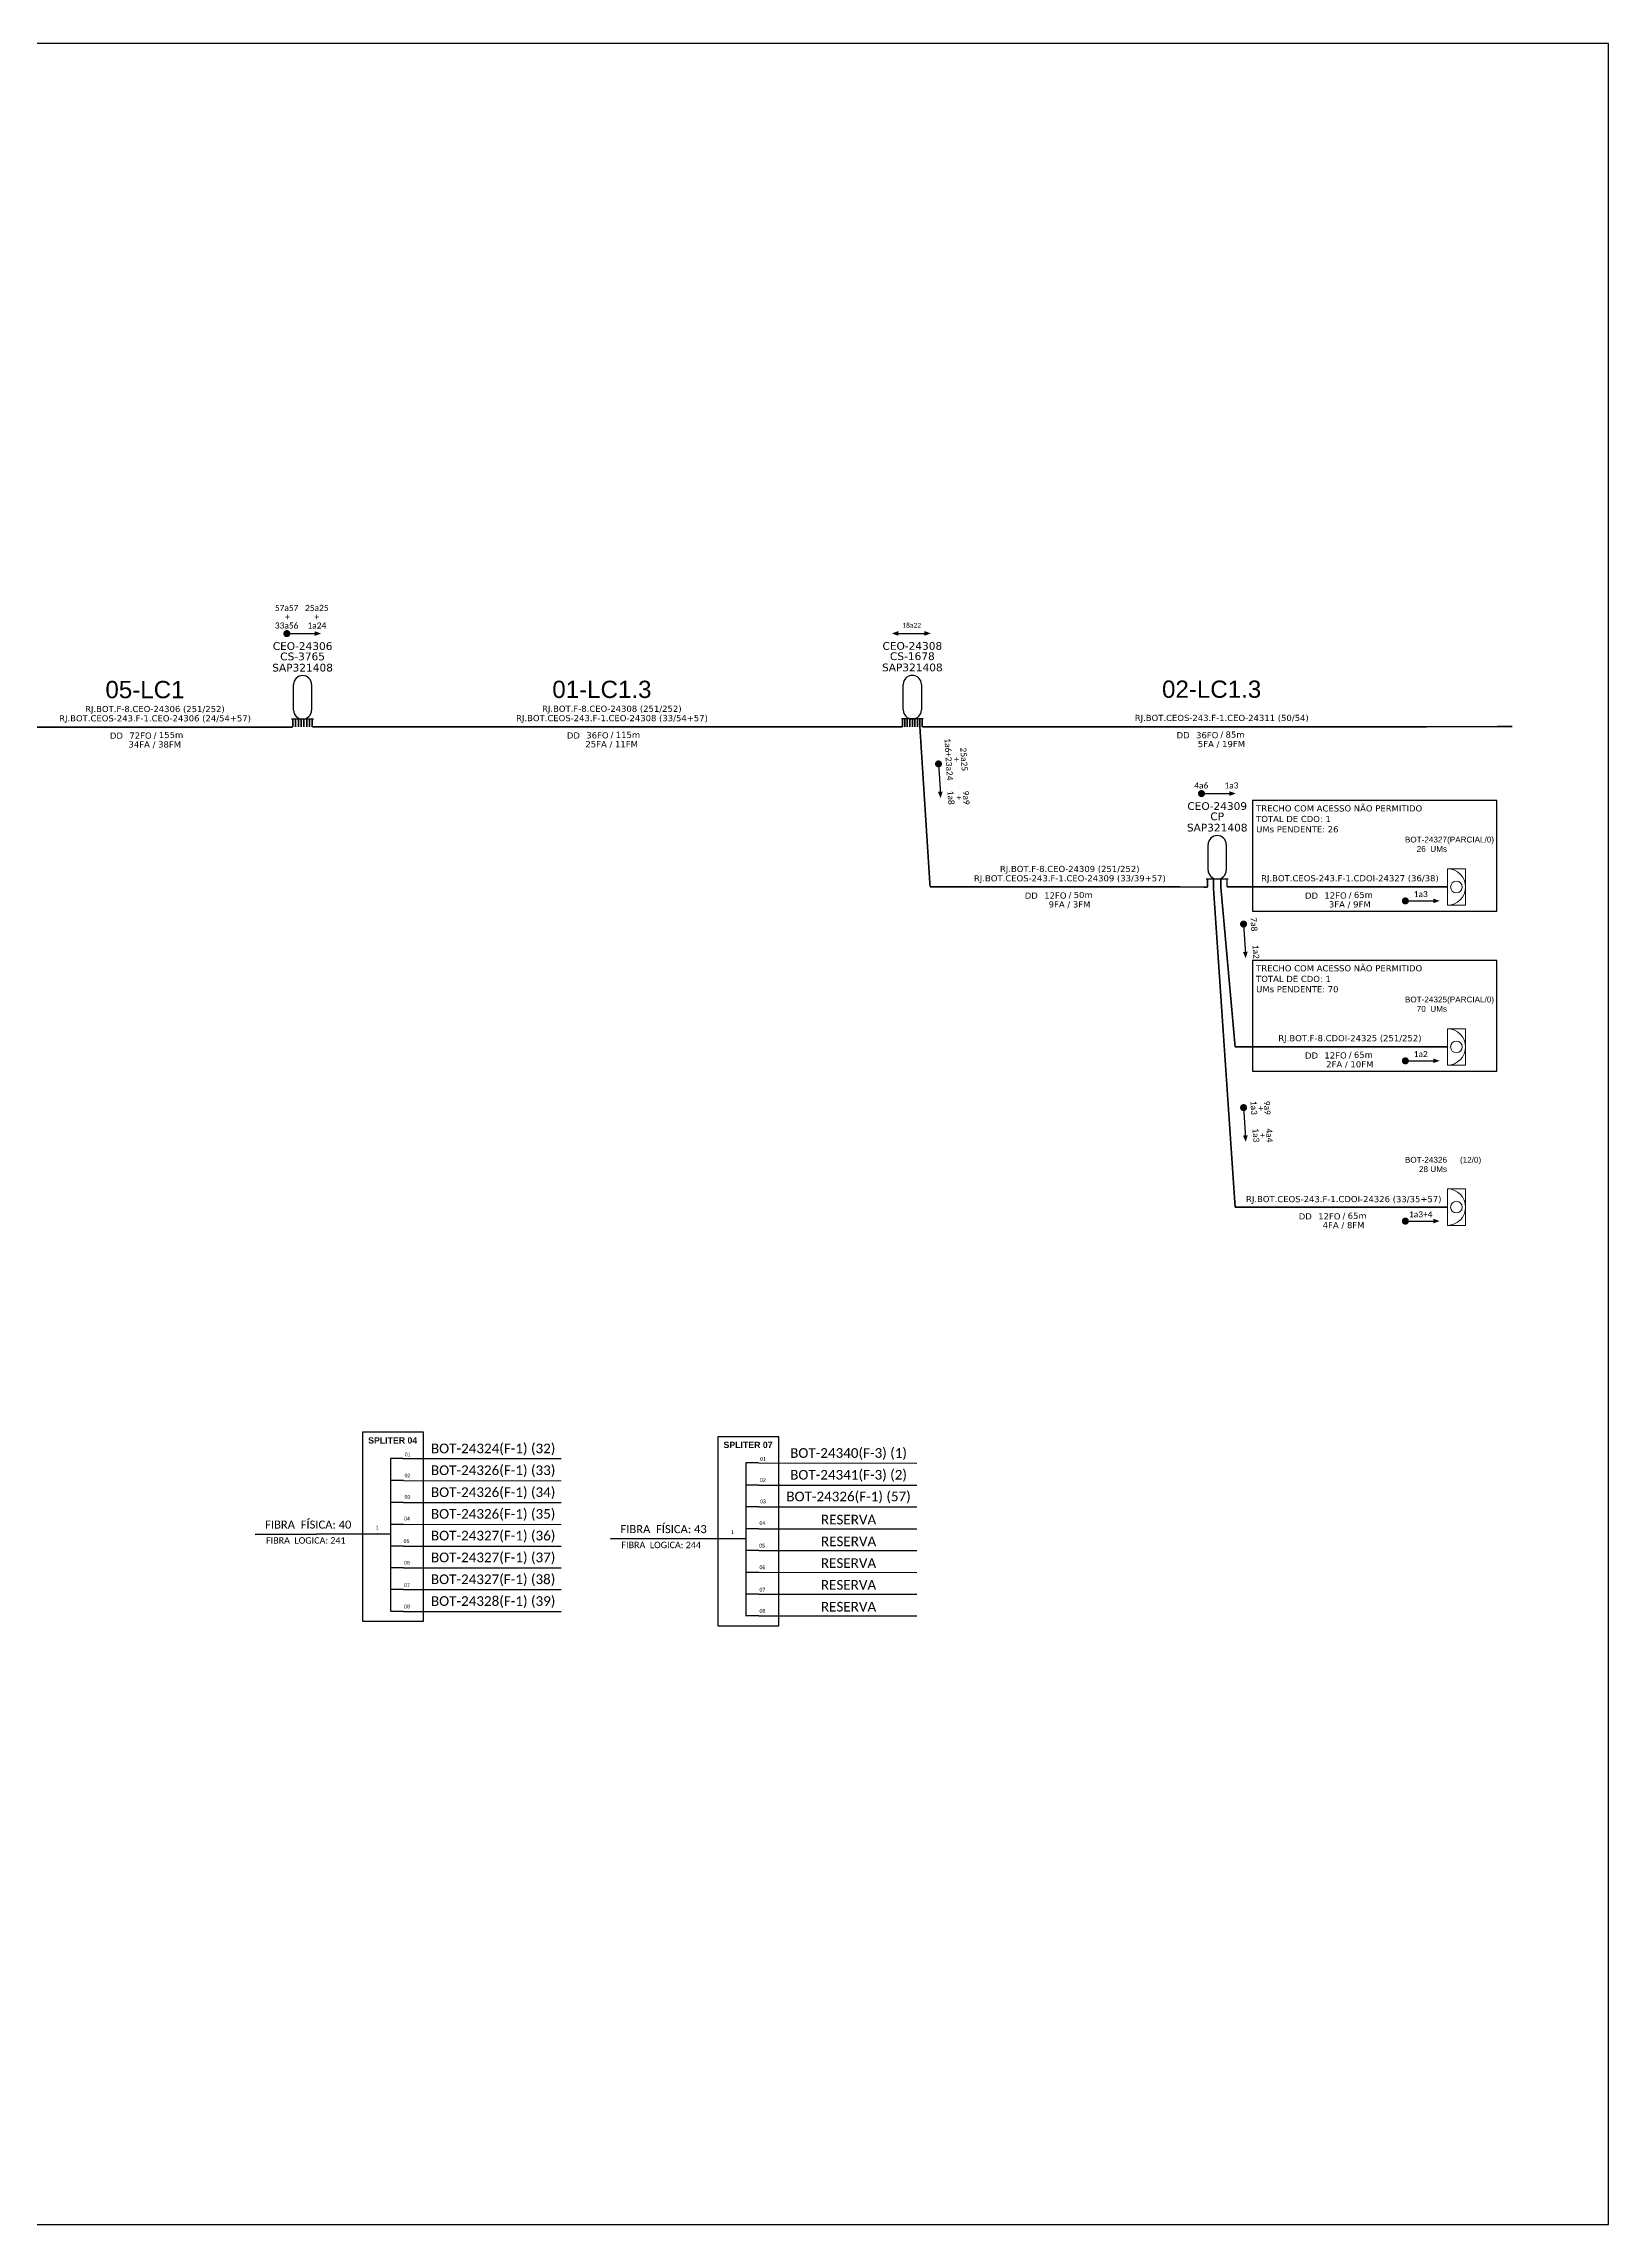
# Model space of a CAD drawing. Header units: millimetres. Extents: x 13779 to 15535, y -3498 to -2904.
# Drawn here: x 15108 to 15535, y -3498 to -2904 of the extents above; entities that cross this region are included whole.
import ezdxf
from ezdxf.enums import TextEntityAlignment as Align

# ---------------------------------------------------------------- set-up
doc = ezdxf.new("R2010")
doc.units = ezdxf.units.MM
doc.header["$MEASUREMENT"] = 0
doc.linetypes.add('ARILSUPP', pattern=[2.98, 1.42, -0.71, 0.14, -0.71])
for name, color, linetype, lineweight in [("20.0-LEGENDA DOS CDO'S", 1, 'Continuous', 0), ('20.1-CDO_INTERIOR', 1, 'Continuous', 0), ('40.1-ETIQUETAS', 1, 'Continuous', 20)]:
    doc.layers.add(name, color=color, linetype=linetype, lineweight=lineweight)
for name, color, linetype in [('20.4-CEOS', 1, 'Continuous'), ('CAP a instalar', 1, 'Continuous'), ('LC1', 3, 'Continuous'), ('SETA', 7, 'Continuous'), ('UNIFILAR', 7, 'Continuous')]:
    doc.layers.add(name, color=color, linetype=linetype)
doc.styles.add('ARIAL', font='arial.ttf')
doc.styles.add('siredit', font='verdana.ttf')

# ---------------------------------------------------------------- blocks, each defined once
blk = doc.blocks.new('ETIQUETA_RS5F')
at = {"layer": '40.1-ETIQUETAS', "color": 0, "style": 'siredit'}
blk.add_text('/', height=1.5, dxfattribs=at).set_placement((1.55, -1.95), align=Align.MIDDLE_RIGHT)
for tag, p in [('ETIQUETA_R_SECUNDARIA', (1.18, 2.1)), ('ETIQUETA_R_PRIMARIA', (1.18, 4.1)), ('F_ATIVAS/F_MORTAS', (1.11, -4.24))]:
    blk.add_attdef(tag, text='', height=1.5, dxfattribs=at).set_placement(p, align=Align.MIDDLE_CENTER)
for tag, p in [('TIPO_CABO', (-6.62, -2.12)), ('CAP_CABO', (0.37, -2.09))]:
    blk.add_attdef(tag, text='', height=1.5, dxfattribs=at).set_placement(p, align=Align.MIDDLE_RIGHT)
blk.add_attdef('METROS', text='', height=1.5, dxfattribs=at).set_placement((2.11, -1.95), align=Align.MIDDLE_LEFT)
for tag, p in [('FUSÃO_1', (0.82, -8.39)), ('FUSÃO_2', (0.82, -10.6)), ('FUSÃO_3', (0.82, -12.93)), ('FUSÃO_4', (0.82, -15.14)), ('FUSÃO_5', (0.82, -17.16))]:
    blk.add_attdef(tag, text='', height=1.5, dxfattribs=at).set_placement(p, align=Align.CENTER)
blk = doc.blocks.new('SAN')
at = {"layer": 'SETA'}
blk.add_lwpolyline([(-2.58, 0), (6.02, 0)], dxfattribs=at)
for points in [[(-2.1, -0.66), (-3.93, 0), (-2.1, 0.67)], [(5.33, 0.68), (7.16, 0.01), (5.33, -0.65)]]:
    blk.add_solid(points, dxfattribs=at)
blk = doc.blocks.new('CDOI_INT')
at = {"layer": '20.1-CDO_INTERIOR', "color": 0, "lineweight": 18}
blk.add_lwpolyline([(4.25, -4.25), (4.25, 4.25), (0, 4.25), (0, -4.25)], close=True, dxfattribs=at)
blk.add_circle((2.12, 0), 1.36, dxfattribs=at)
blk.add_arc((0, 0), 4.25, 270, 90, dxfattribs=at)
at = {"layer": "20.0-LEGENDA DOS CDO'S", "color": 0, "style": 'ARIAL'}
for tag, p in [('CDO_N', (-0.08, 10.38)), ('SPLITER_1', (21.18, 10.38)), ('SAP', (-0.08, 6.23)), ('SURVEY', (-0.08, 8.2)), ('SPLITER_2', (21.19, 8.68)), ('1:XX', (5.94, -2.22)), ('UMS', (5.94, -4.24))]:
    blk.add_attdef(tag, p, '', height=1.36, dxfattribs=at)
blk.add_attdef('FIBRAS_UTILIZADAS', text='', height=1.36, dxfattribs=at).set_placement((15.34, 10.38), align=Align.CENTER)

msp = doc.modelspace()

# ---------------------------------------------------------------- linework, layer by layer
at = {"color": 7, "linetype": 'Continuous'}
for p, q in [((15202.74, -3289.34, 0.96), (15202.74, -3331.03, 0.96)), ((15206.11, -3289.34, 0.96), (15202.74, -3289.34, 0.96)), ((15299.57, -3290.57, 0.96), (15299.57, -3332.26, 0.96)), ((15302.95, -3290.57, 0.96), (15299.57, -3290.57, 0.96)), ((15206.28, -3295.37, 0.96), (15202.91, -3295.37, 0.96)), ((15303.12, -3296.6, 0.96), (15299.74, -3296.6, 0.96)), ((15206.28, -3301.32, 0.96), (15202.91, -3301.32, 0.96)), ((15303.12, -3302.55, 0.96), (15299.74, -3302.55, 0.96)), ((15206.28, -3307.29, 0.96), (15202.91, -3307.29, 0.96)), ((15303.12, -3308.52, 0.96), (15299.74, -3308.52, 0.96)), ((15199.23, -3309.91, 0.96), (15202.72, -3309.91, 0.96)), ((15206.28, -3313.2, 0.96), (15202.91, -3313.2, 0.96)), ((15296.07, -3311.14, 0.96), (15299.56, -3311.14, 0.96)), ((15303.12, -3314.44, 0.96), (15299.74, -3314.44, 0.96)), ((15206.28, -3319.12, 0.96), (15202.91, -3319.12, 0.96)), ((15303.12, -3320.36, 0.96), (15299.74, -3320.36, 0.96)), ((15206.28, -3325.07, 0.96), (15202.91, -3325.07, 0.96)), ((15303.12, -3326.3, 0.96), (15299.74, -3326.3, 0.96)), ((15206.28, -3331, 0.96), (15202.91, -3331, 0.96)), ((15303.12, -3332.23, 0.96), (15299.74, -3332.23, 0.96))]:
    msp.add_line(p, q, dxfattribs=at)
at = {"color": 10, "linetype": 'Continuous'}
for p, q in [((15206.11, -3289.34, 0.96), (15249.26, -3289.35, 0.96)), ((15302.95, -3290.57, 0.96), (15346.1, -3290.58, 0.96)), ((15206.28, -3295.37, 0.96), (15249.26, -3295.39, 0.96)), ((15303.12, -3296.6, 0.96), (15346.1, -3296.62, 0.96)), ((15206.28, -3301.3, 0.96), (15249.26, -3301.32, 0.96)), ((15303.12, -3302.54, 0.96), (15346.1, -3302.55, 0.96)), ((15206.28, -3307.28, 0.96), (15249.26, -3307.29, 0.96)), ((15303.12, -3308.51, 0.96), (15346.1, -3308.52, 0.96)), ((15206.28, -3313.19, 0.96), (15249.26, -3313.21, 0.96)), ((15303.12, -3314.43, 0.96), (15346.1, -3314.44, 0.96)), ((15206.28, -3319.11, 0.96), (15249.26, -3319.13, 0.96)), ((15303.12, -3320.34, 0.96), (15346.1, -3320.36, 0.96)), ((15206.28, -3325.05, 0.96), (15249.26, -3325.07, 0.96)), ((15303.12, -3326.29, 0.96), (15346.1, -3326.3, 0.96)), ((15206.28, -3330.99, 0.96), (15249.26, -3331.01, 0.96)), ((15303.12, -3332.23, 0.96), (15346.1, -3332.24, 0.96))]:
    msp.add_line(p, q, dxfattribs=at)
at = {"color": 1, "linetype": 'Continuous', "lineweight": 60}
for p, q in [((15199.23, -3309.91, 0.96), (15165.84, -3310.02, 0.96)), ((15296.07, -3311.14, 0.96), (15262.68, -3311.25, 0.96))]:
    msp.add_line(p, q, dxfattribs=at)
msp.add_lwpolyline([(14696.01, -3497.96), (15534.57, -3497.96), (15534.57, -2903.96), (14696.01, -2903.96), (14696.01, -3497.96)])
at = {"color": 0, "const_width": 0.96, "elevation": 0.96}
for points in [[(15173.99, -3064.67, 1), (15174.95, -3064.67, 1)], [(15352.01, -3099.68, 1), (15352.07, -3100.63, 1)], [(15423.22, -3108.24, 1), (15424.18, -3108.24, 1)], [(15478.77, -3137.48, 1), (15479.73, -3137.48, 1)], [(15435.14, -3143.3, 1), (15435.2, -3144.26, 1)], [(15478.77, -3181.04, 1), (15479.73, -3181.04, 1)], [(15435.14, -3193.3, 1), (15435.2, -3194.26, 1)], [(15478.77, -3224.7, 1), (15479.73, -3224.7, 1)]]:
    msp.add_lwpolyline(points, format="xyb", close=True, dxfattribs=at)
at = {"color": 0, "elevation": 0.96}
for points in [[(15437.56, -3110.17), (15437.56, -3140.25), (15504.2, -3140.25), (15504.2, -3110.17), (15437.56, -3110.17)], [(15437.56, -3153.73), (15437.56, -3183.81), (15504.2, -3183.81), (15504.2, -3153.73), (15437.56, -3153.73)]]:
    msp.add_lwpolyline(points, dxfattribs=at)
at = {"color": 7, "elevation": 0.96}
for points in [[(15195.09, -3333.7), (15211.68, -3333.7), (15211.68, -3282.19), (15195.09, -3282.19)], [(15291.92, -3334.93), (15308.51, -3334.93), (15308.51, -3283.43), (15291.92, -3283.43)]]:
    msp.add_lwpolyline(points, close=True, dxfattribs=at)
at = {"layer": '20.4-CEOS', "color": 5}
for p, q in [((15176.29, -3085.5, 0.96), (15176.29, -3078.56, 0.96)), ((15181.23, -3078.56, 0.96), (15181.23, -3085.5, 0.96)), ((15342.43, -3085.45, 0.96), (15342.43, -3078.51, 0.96)), ((15347.38, -3078.51, 0.96), (15347.38, -3085.45, 0.96)), ((15181.74, -3087.97, 0.96), (15175.78, -3087.97, 0.96)), ((15347.89, -3087.92, 0.96), (15341.93, -3087.92, 0.96)), ((15425.51, -3129.07, 0.96), (15425.51, -3122.13, 0.96)), ((15430.45, -3122.13, 0.96), (15430.45, -3129.07, 0.96)), ((15430.96, -3131.55, 0.96), (15425, -3131.55, 0.96))]:
    msp.add_line(p, q, dxfattribs=at)
for centre, start, end in [((15178.76, -3078.56, 0.96), 0, 180), ((15344.91, -3078.51, 0.96), 0, 180), ((15178.76, -3085.5, 0.96), 180, 0), ((15344.91, -3085.45, 0.96), 180, 0), ((15427.98, -3122.13, 0.96), 0, 180), ((15427.98, -3129.07, 0.96), 180, 0)]:
    msp.add_arc(centre, 2.47, start, end, dxfattribs=at)
at = {"layer": '40.1-ETIQUETAS', "color": 1, "const_width": 0.448, "elevation": 0.96}
for points in [[(15432.87, -3220.91), (15426.94, -3133.69)], [(15432.87, -3220.91), (15490.68, -3220.89)]]:
    msp.add_lwpolyline(points, dxfattribs=at)
at = {"layer": 'CAP a instalar', "color": 5, "ltscale": 7, "const_width": 0.448, "elevation": 0.96}
for points in [[(15176.07, -3090.12), (15176.07, -3087.97)], [(15176.86, -3090.12), (15176.86, -3087.97)], [(15177.63, -3090.12), (15177.63, -3087.97)], [(15178.39, -3090.12), (15178.39, -3087.97)], [(15179.13, -3090.12), (15179.13, -3087.97)], [(15179.89, -3090.12), (15179.89, -3087.97)], [(15180.66, -3090.12), (15180.66, -3087.97)], [(15181.38, -3090.12), (15181.38, -3087.97)], [(15342.22, -3090.06), (15342.22, -3087.92)], [(15342.86, -3090.06), (15342.86, -3087.92)], [(15343.52, -3090.06), (15343.52, -3087.92)], [(15344.24, -3090.06), (15344.24, -3087.92)], [(15344.91, -3090.06), (15344.91, -3087.92)], [(15345.57, -3090.06), (15345.57, -3087.92)], [(15346.3, -3090.06), (15346.3, -3087.92)], [(15346.96, -3090.06), (15346.96, -3087.92)], [(15347.59, -3090.06), (15347.59, -3087.92)], [(15098.3, -3090.15), (15176.07, -3090.12)], [(15181.38, -3090.06), (15342.22, -3090.06)], [(15349.74, -3133.62), (15346.96, -3090.06)], [(15349.74, -3133.62), (15425.35, -3133.69)], [(15425.35, -3133.69), (15425.35, -3131.55)]]:
    msp.add_lwpolyline(points, dxfattribs=at)
at = {"layer": 'CAP a instalar', "color": 0, "ltscale": 7, "const_width": 0.448, "elevation": 0.96}
for points in [[(15347.59, -3090.06), (15508.37, -3090.01)], [(15428.96, -3133.69), (15428.96, -3131.55)], [(15432.87, -3177.25), (15428.96, -3133.69)], [(15430.65, -3133.69), (15430.65, -3131.55)], [(15430.65, -3133.68), (15490.68, -3133.68)], [(15432.87, -3177.25), (15490.68, -3177.24)]]:
    msp.add_lwpolyline(points, dxfattribs=at)
at = {"layer": 'CAP a instalar', "color": 1, "ltscale": 7, "const_width": 0.448, "elevation": 0.96}
msp.add_lwpolyline([(15426.94, -3133.69), (15426.94, -3131.55)], dxfattribs=at)
at = {"layer": 'SETA', "color": 0, "elevation": 0.96}
for points in [[(15174.47, -3064.67), (15182.73, -3064.67)], [(15174.47, -3064.67), (15182.73, -3064.67)], [(15352.04, -3100.16), (15352.54, -3108.39)], [(15423.7, -3108.24), (15431.95, -3108.24)], [(15423.7, -3108.24), (15431.95, -3108.24)], [(15479.25, -3137.48), (15487.5, -3137.48)], [(15435.17, -3143.78), (15435.67, -3152.02)], [(15479.25, -3181.04), (15487.5, -3181.04)], [(15435.17, -3193.78), (15435.67, -3202.01)], [(15479.25, -3224.7), (15487.5, -3224.7)]]:
    msp.add_lwpolyline(points, dxfattribs=at)
at = {"layer": 'SETA', "color": 0}
for points in [[(15182.07, -3064.02, 0.96), (15183.82, -3064.66, 0.96), (15182.07, -3065.3, 0.96)], [(15182.07, -3064.02, 0.96), (15183.82, -3064.66, 0.96), (15182.07, -3065.3, 0.96)], [(15353.15, -3107.69, 0.96), (15352.62, -3109.49, 0.96), (15351.87, -3107.77, 0.96)], [(15431.29, -3107.59, 0.96), (15433.05, -3108.23, 0.96), (15431.29, -3108.87, 0.96)], [(15431.29, -3107.59, 0.96), (15433.05, -3108.23, 0.96), (15431.29, -3108.87, 0.96)], [(15486.84, -3136.83, 0.96), (15488.6, -3137.47, 0.96), (15486.84, -3138.11, 0.96)], [(15436.28, -3151.32, 0.96), (15435.75, -3153.11, 0.96), (15435, -3151.4, 0.96)], [(15486.84, -3180.39, 0.96), (15488.6, -3181.03, 0.96), (15486.84, -3181.67, 0.96)], [(15436.28, -3201.31, 0.96), (15435.75, -3203.11, 0.96), (15435, -3201.39, 0.96)], [(15486.84, -3224.04, 0.96), (15488.6, -3224.68, 0.96), (15486.84, -3225.32, 0.96)]]:
    msp.add_solid(points, dxfattribs=at)

# ---------------------------------------------------------------- block references
at = {"layer": '20.1-CDO_INTERIOR', "color": 0, "ltscale": 11}
ref = msp.add_blockref('CDOI_INT', (15490.69, -3133.68, 0.96), dxfattribs=dict(at, xscale=1.16679960478541, yscale=1.166799604785637, zscale=1.166799604785627))
ref.add_attrib('CDO_N', 'BOT-24327', dxfattribs={"layer": "20.0-LEGENDA DOS CDO'S", "color": 8, "height": 1.587, "style": 'ARIAL'}).set_placement((15490.59, -3121.56, 0.96), align=Align.RIGHT)
ref.add_attrib('FIBRAS_UTILIZADAS', '    (PARCIAL/0)', dxfattribs={"layer": "20.0-LEGENDA DOS CDO'S", "color": 8, "height": 1.584, "style": 'ARIAL'}).set_placement((15495.79, -3121.56, 0.96), align=Align.CENTER)
ref.add_attrib('SURVEY', '26  UMs', dxfattribs={"layer": "20.0-LEGENDA DOS CDO'S", "color": 8, "height": 1.587, "style": 'ARIAL'}).set_placement((15490.6, -3124.11, 0.96), align=Align.RIGHT)
ref = msp.add_blockref('CDOI_INT', (15490.69, -3177.24, 0.96), dxfattribs=dict(at, xscale=1.16679960478541, yscale=1.166799604785637, zscale=1.166799604785627))
ref.add_attrib('CDO_N', 'BOT-24325', dxfattribs={"layer": "20.0-LEGENDA DOS CDO'S", "color": 8, "height": 1.587, "style": 'ARIAL'}).set_placement((15490.59, -3165.12, 0.96), align=Align.RIGHT)
ref.add_attrib('FIBRAS_UTILIZADAS', '    (PARCIAL/0)', dxfattribs={"layer": "20.0-LEGENDA DOS CDO'S", "color": 8, "height": 1.584, "style": 'ARIAL'}).set_placement((15495.79, -3165.12, 0.96), align=Align.CENTER)
ref.add_attrib('SURVEY', '70  UMs', dxfattribs={"layer": "20.0-LEGENDA DOS CDO'S", "color": 8, "height": 1.587, "style": 'ARIAL'}).set_placement((15490.6, -3167.67, 0.96), align=Align.RIGHT)
at = {"layer": '20.1-CDO_INTERIOR', "color": 1, "ltscale": 11}
ref = msp.add_blockref('CDOI_INT', (15490.69, -3220.89, 0.96), dxfattribs=dict(at, xscale=1.16679960478541, yscale=1.166799604785637, zscale=1.166799604785627))
ref.add_attrib('CDO_N', 'BOT-24326', dxfattribs={"layer": "20.0-LEGENDA DOS CDO'S", "color": 0, "height": 1.587, "style": 'ARIAL'}).set_placement((15490.59, -3208.78, 0.96), align=Align.RIGHT)
ref.add_attrib('FIBRAS_UTILIZADAS', '    (12/0)', dxfattribs={"layer": "20.0-LEGENDA DOS CDO'S", "height": 1.584, "style": 'ARIAL'}).set_placement((15495.79, -3208.78, 0.96), align=Align.CENTER)
ref.add_attrib('SURVEY', '28 UMs', dxfattribs={"layer": "20.0-LEGENDA DOS CDO'S", "color": 0, "height": 1.587, "style": 'ARIAL'}).set_placement((15490.6, -3211.32, 0.96), align=Align.RIGHT)
at = {"layer": '40.1-ETIQUETAS', "color": 0}
ref = msp.add_blockref('ETIQUETA_RS5F', (15137.23, -3090.1, 0.96), dxfattribs=dict(at, xscale=1.119743985599598, yscale=1.119743985599825, zscale=1.119743985599779))
ref.add_attrib('ETIQUETA_R_PRIMARIA', 'RJ.BOT.F-8.CEO-24306 (251/252)', dxfattribs={"color": 0, "height": 1.6796, "style": 'siredit'}).set_placement((15138.52, -3085.2, 0.96), align=Align.MIDDLE_CENTER)
ref.add_attrib('ETIQUETA_R_SECUNDARIA', 'RJ.BOT.CEOS-243.F-1.CEO-24306 (24/54+57)', dxfattribs={"color": 1, "height": 1.6796, "style": 'siredit'}).set_placement((15138.56, -3087.74, 0.96), align=Align.MIDDLE_CENTER)
ref.add_attrib('TIPO_CABO', 'DD', dxfattribs={"color": 0, "height": 1.68, "style": 'siredit'}).set_placement((15129.82, -3092.46, 0.96), align=Align.MIDDLE_RIGHT)
ref.add_attrib('CAP_CABO', '72FO', dxfattribs={"color": 0, "height": 1.68, "style": 'siredit'}).set_placement((15137.64, -3092.44, 0.96), align=Align.MIDDLE_RIGHT)
ref.add_attrib('METROS', '155m', dxfattribs={"color": 0, "height": 1.68, "style": 'siredit'}).set_placement((15139.6, -3092.28, 0.96), align=Align.MIDDLE_LEFT)
ref.add_attrib('F_ATIVAS/F_MORTAS', '34FA / 38FM', dxfattribs={"height": 1.6796, "style": 'siredit'}).set_placement((15138.48, -3094.85, 0.96), align=Align.MIDDLE_CENTER)
ref = msp.add_blockref('ETIQUETA_RS5F', (15261.73, -3090.04, 0.96), dxfattribs=dict(at, xscale=1.119743985599598, yscale=1.119743985599825, zscale=1.119743985599779))
ref.add_attrib('ETIQUETA_R_PRIMARIA', 'RJ.BOT.F-8.CEO-24308 (251/252)', dxfattribs={"color": 0, "height": 1.6796, "style": 'siredit'}).set_placement((15263.02, -3085.14, 0.96), align=Align.MIDDLE_CENTER)
ref.add_attrib('ETIQUETA_R_SECUNDARIA', 'RJ.BOT.CEOS-243.F-1.CEO-24308 (33/54+57)', dxfattribs={"color": 1, "height": 1.6796, "style": 'siredit'}).set_placement((15263.06, -3087.68, 0.96), align=Align.MIDDLE_CENTER)
ref.add_attrib('TIPO_CABO', 'DD', dxfattribs={"color": 0, "height": 1.68, "style": 'siredit'}).set_placement((15254.33, -3092.41, 0.96), align=Align.MIDDLE_RIGHT)
ref.add_attrib('CAP_CABO', '36FO', dxfattribs={"color": 0, "height": 1.68, "style": 'siredit'}).set_placement((15262.14, -3092.38, 0.96), align=Align.MIDDLE_RIGHT)
ref.add_attrib('METROS', '115m', dxfattribs={"color": 0, "height": 1.68, "style": 'siredit'}).set_placement((15264.1, -3092.23, 0.96), align=Align.MIDDLE_LEFT)
ref.add_attrib('F_ATIVAS/F_MORTAS', '25FA / 11FM', dxfattribs={"height": 1.6796, "style": 'siredit'}).set_placement((15262.98, -3094.79, 0.96), align=Align.MIDDLE_CENTER)
ref = msp.add_blockref('ETIQUETA_RS5F', (15427.88, -3089.98, 0.96), dxfattribs=dict(at, xscale=1.119743985599598, yscale=1.119743985599825, zscale=1.119743985599779))
ref.add_attrib('ETIQUETA_R_SECUNDARIA', 'RJ.BOT.CEOS-243.F-1.CEO-24311 (50/54)', dxfattribs={"color": 0, "height": 1.6796, "style": 'siredit'}).set_placement((15429.21, -3087.63, 0.96), align=Align.MIDDLE_CENTER)
ref.add_attrib('TIPO_CABO', 'DD', dxfattribs={"color": 0, "height": 1.68, "style": 'siredit'}).set_placement((15420.47, -3092.35, 0.96), align=Align.MIDDLE_RIGHT)
ref.add_attrib('CAP_CABO', '36FO', dxfattribs={"color": 0, "height": 1.68, "style": 'siredit'}).set_placement((15428.29, -3092.33, 0.96), align=Align.MIDDLE_RIGHT)
ref.add_attrib('METROS', '85m', dxfattribs={"color": 0, "height": 1.68, "style": 'siredit'}).set_placement((15430.25, -3092.17, 0.96), align=Align.MIDDLE_LEFT)
ref.add_attrib('F_ATIVAS/F_MORTAS', '5FA / 19FM', dxfattribs={"color": 0, "height": 1.68, "style": 'siredit'}).set_placement((15429.13, -3094.74, 0.96), align=Align.MIDDLE_CENTER)
ref = msp.add_blockref('ETIQUETA_RS5F', (15386.51, -3133.67, 0.96), dxfattribs=dict(at, xscale=1.119743985599598, yscale=1.119743985599825, zscale=1.119743985599779))
ref.add_attrib('ETIQUETA_R_PRIMARIA', 'RJ.BOT.F-8.CEO-24309 (251/252)', dxfattribs={"color": 0, "height": 1.6796, "style": 'siredit'}).set_placement((15387.79, -3128.77, 0.96), align=Align.MIDDLE_CENTER)
ref.add_attrib('ETIQUETA_R_SECUNDARIA', 'RJ.BOT.CEOS-243.F-1.CEO-24309 (33/39+57)', dxfattribs={"color": 1, "height": 1.6796, "style": 'siredit'}).set_placement((15387.83, -3131.31, 0.96), align=Align.MIDDLE_CENTER)
ref.add_attrib('TIPO_CABO', 'DD', dxfattribs={"color": 0, "height": 1.68, "style": 'siredit'}).set_placement((15379.1, -3136.04, 0.96), align=Align.MIDDLE_RIGHT)
ref.add_attrib('CAP_CABO', '12FO', dxfattribs={"color": 0, "height": 1.68, "style": 'siredit'}).set_placement((15386.92, -3136.01, 0.96), align=Align.MIDDLE_RIGHT)
ref.add_attrib('METROS', '50m', dxfattribs={"color": 0, "height": 1.68, "style": 'siredit'}).set_placement((15388.87, -3135.86, 0.96), align=Align.MIDDLE_LEFT)
ref.add_attrib('F_ATIVAS/F_MORTAS', '9FA / 3FM', dxfattribs={"height": 1.68, "style": 'siredit'}).set_placement((15387.75, -3138.42, 0.96), align=Align.MIDDLE_CENTER)
ref = msp.add_blockref('ETIQUETA_RS5F', (15462.85, -3133.66, 0.96), dxfattribs=dict(at, xscale=1.119743985599598, yscale=1.119743985599825, zscale=1.119743985599779))
ref.add_attrib('ETIQUETA_R_PRIMARIA', 'RJ.BOT.CEOS-243.F-1.CDOI-24327 (36/38)', dxfattribs={"color": 0, "height": 1.6796, "style": 'siredit'}).set_placement((15464.14, -3131.3, 0.96), align=Align.MIDDLE_CENTER)
ref.add_attrib('TIPO_CABO', 'DD', dxfattribs={"color": 0, "height": 1.68, "style": 'siredit'}).set_placement((15455.45, -3136.03, 0.96), align=Align.MIDDLE_RIGHT)
ref.add_attrib('CAP_CABO', '12FO', dxfattribs={"color": 0, "height": 1.68, "style": 'siredit'}).set_placement((15463.26, -3136, 0.96), align=Align.MIDDLE_RIGHT)
ref.add_attrib('METROS', '65m', dxfattribs={"color": 0, "height": 1.68, "style": 'siredit'}).set_placement((15465.22, -3135.85, 0.96), align=Align.MIDDLE_LEFT)
ref.add_attrib('F_ATIVAS/F_MORTAS', '3FA / 9FM', dxfattribs={"color": 0, "height": 1.68, "style": 'siredit'}).set_placement((15464.1, -3138.41, 0.96), align=Align.MIDDLE_CENTER)
ref = msp.add_blockref('ETIQUETA_RS5F', (15462.85, -3177.22, 0.96), dxfattribs=dict(at, xscale=1.119743985599598, yscale=1.119743985599825, zscale=1.119743985599779))
ref.add_attrib('ETIQUETA_R_PRIMARIA', 'RJ.BOT.F-8.CDOI-24325 (251/252)', dxfattribs={"color": 0, "height": 1.6796, "style": 'siredit'}).set_placement((15464.14, -3174.86, 0.96), align=Align.MIDDLE_CENTER)
ref.add_attrib('TIPO_CABO', 'DD', dxfattribs={"color": 0, "height": 1.68, "style": 'siredit'}).set_placement((15455.45, -3179.59, 0.96), align=Align.MIDDLE_RIGHT)
ref.add_attrib('CAP_CABO', '12FO', dxfattribs={"color": 0, "height": 1.68, "style": 'siredit'}).set_placement((15463.26, -3179.56, 0.96), align=Align.MIDDLE_RIGHT)
ref.add_attrib('METROS', '65m', dxfattribs={"color": 0, "height": 1.68, "style": 'siredit'}).set_placement((15465.22, -3179.41, 0.96), align=Align.MIDDLE_LEFT)
ref.add_attrib('F_ATIVAS/F_MORTAS', '2FA / 10FM', dxfattribs={"color": 0, "height": 1.68, "style": 'siredit'}).set_placement((15464.1, -3181.97, 0.96), align=Align.MIDDLE_CENTER)
ref = msp.add_blockref('ETIQUETA_RS5F', (15461.16, -3221.04, 0.96), dxfattribs=dict(at, xscale=1.119743985599598, yscale=1.119743985599825, zscale=1.119743985599779))
ref.add_attrib('ETIQUETA_R_PRIMARIA', 'RJ.BOT.CEOS-243.F-1.CDOI-24326 (33/35+57)', dxfattribs={"height": 1.6796, "style": 'siredit'}).set_placement((15462.45, -3218.69, 0.96), align=Align.MIDDLE_CENTER)
ref.add_attrib('TIPO_CABO', 'DD', dxfattribs={"height": 1.68, "style": 'siredit'}).set_placement((15453.76, -3223.41, 0.96), align=Align.MIDDLE_RIGHT)
ref.add_attrib('CAP_CABO', '12FO', dxfattribs={"color": 1, "height": 1.68, "style": 'siredit'}).set_placement((15461.58, -3223.39, 0.96), align=Align.MIDDLE_RIGHT)
ref.add_attrib('METROS', '65m', dxfattribs={"height": 1.68, "style": 'siredit'}).set_placement((15463.53, -3223.23, 0.96), align=Align.MIDDLE_LEFT)
ref.add_attrib('F_ATIVAS/F_MORTAS', '4FA / 8FM', dxfattribs={"color": 1, "height": 1.68, "style": 'siredit'}).set_placement((15462.41, -3225.8, 0.96), align=Align.MIDDLE_CENTER)
at = {"layer": 'UNIFILAR', "color": 0, "lineweight": -3, "xscale": 0.9600000000000364, "yscale": 0.9599999999999226, "zscale": 0.96}
msp.add_blockref('SAN', (15343.1, -3064.62, 0.96), dxfattribs=at)

# ---------------------------------------------------------------- texts
at = {"color": 0, "style": 'siredit'}
for s, p in [('TRECHO COM ACESSO NÃO PERMITIDO', (15438.59, -3113.11, 0.96)), ('TOTAL DE CDO: 1', (15438.59, -3116, 0.96)), ('UMs PENDENTE: 26', (15438.59, -3118.81, 0.96)), ('TRECHO COM ACESSO NÃO PERMITIDO', (15438.59, -3156.67, 0.96)), ('TOTAL DE CDO: 1', (15438.59, -3159.56, 0.96)), ('UMs PENDENTE: 70', (15438.59, -3162.37, 0.96))]:
    msp.add_text(s, height=1.6796, dxfattribs=at).set_placement(p)
at = {"color": 0, "width": 24.3444, "attachment_point": 5}
for s, insert, char_height in [('{\\fCalibri|b0|i0|c0|p34;\\C1;57a57}', (15174.41, -3057.67, 0.96), 1.6423), ('\\pt3.421;{\\fCalibri|b0|i0|c0|p34;\\C1;25a25}', (15182.64, -3057.67, 0.96), 1.6423), ('\\C7;\\fCalibri|b0|i0|c0|p34;33a56', (15174.41, -3062.47, 0.96), 1.6423), ('\\pt3.421;{\\fCalibri|b0|i0|c0|p34;\\C1;+}', (15174.64, -3060.13, 0.96), 1.6423), ('\\C7;\\fCalibri|b0|i0|c0|p34;1a24', (15182.64, -3062.47, 0.96), 1.6423), ('\\pt3.421;{\\fCalibri|b0|i0|c0|p34;\\C1;+}', (15182.64, -3060.13, 0.96), 1.6423), ('\\C7;\\fCalibri|b0|i0|c0|p34;18a22', (15344.73, -3062.41, 0.96), 1.3056), ('\\C7;\\fCalibri|b0|i0|c0|p34;4a6', (15423.63, -3106.04, 0.96), 1.6423), ('\\C7;\\fCalibri|b0|i0|c0|p34;1a3', (15431.86, -3106.04, 0.96), 1.6423), ('\\C7;\\fCalibri|b0|i0|c0|p34;1a3', (15483.43, -3135.63, 0.96), 1.6423), ('\\C7;\\fCalibri|b0|i0|c0|p34;1a2', (15483.43, -3179.19, 0.96), 1.6423), ('{\\fCalibri|b0|i0|c0|p34;\\C7;1a3+4}', (15483.43, -3222.85, 0.96), 1.6423)]:
    msp.add_mtext(s, dxfattribs=dict(at, insert=insert, char_height=char_height))
at = {"color": 0, "char_height": 1.6423, "width": 24.3444, "attachment_point": 5, "rotation": 273.46389}
for s, insert in [('\\C7;\\fCalibri|b0|i0|c0|p34;1a6+23a24', (15354.82, -3098.91, 0.96)), ('{\\fCalibri|b0|i0|c0|p34;\\C1;+}', (15356.94, -3098.91, 0.96)), ('{\\fCalibri|b0|i0|c0|p34;\\C1;25a25}', (15358.98, -3098.91, 0.96)), ('\\C7;\\fCalibri|b0|i0|c0|p34;1a8', (15355.4, -3109.35, 0.96)), ('{\\fCalibri|b0|i0|c0|p34;\\C1;+}', (15357.61, -3109.35, 0.96)), ('{\\fCalibri|b0|i0|c0|p34;\\C1;9a9}', (15359.57, -3109.35, 0.96)), ('\\C7;\\fCalibri|b0|i0|c0|p34;7a8', (15437.95, -3143.83, 0.96)), ('\\C7;\\fCalibri|b0|i0|c0|p34;1a2', (15438.53, -3151.34, 0.96)), ('\\C7;\\fCalibri|b0|i0|c0|p34;1a3', (15437.95, -3193.83, 0.96)), ('\\C7;\\fCalibri|b0|i0|c0|p34;1a3', (15438.53, -3201.33, 0.96))]:
    msp.add_mtext(s, dxfattribs=dict(at, insert=insert))
at = {"color": 1, "char_height": 1.6423, "width": 24.3444, "attachment_point": 5, "rotation": 273.46389}
for s, insert in [('{\\fCalibri|b0|i0|c0|p34;+}', (15439.88, -3194, 0.96)), ('{\\fCalibri|b0|i0|c0|p34;9a9}', (15441.6, -3193.83, 0.96)), ('{\\fCalibri|b0|i0|c0|p34;+}', (15440.31, -3201.33, 0.96)), ('{\\fCalibri|b0|i0|c0|p34;4a4}', (15442.19, -3201.33, 0.96))]:
    msp.add_mtext(s, dxfattribs=dict(at, insert=insert))
at = {"attachment_point": 5}
for s, insert, char_height, width in [('\\C10;\\fArial|b1|i0|c0|p34;\\H1x;SPLITER 04', (15203.31, -3284.43, 0.96), 1.7043, 16.5888), ('\\C10;\\fArial|b1|i0|c0|p34;\\H1x;SPLITER 07', (15300.14, -3285.66, 0.96), 1.7043, 16.5888), ('\\C7;\\fArial|b0|i0|;\\H1.0273588255048;01 ', (15207.4, -3288.24, 0.96), 1.7043, 3.4178), ('\\pt49.37685;{\\fCalibri|b0|i0|c0|p34;\\C7;BOT-24324(F-1) (32)}', (15230.69, -3286.9, 0.96), 2.6334, 39.2739), ('\\C7;\\fArial|b0|i0|;\\H1.0273588255048;01 ', (15304.24, -3289.48, 0.96), 1.7043, 3.4178), ('\\pt49.37685;{\\fCalibri|b0|i0|c0|p34;\\C7;BOT-24340(F-3) (1)}', (15327.53, -3288.14, 0.96), 2.6334, 39.2739), ('\\C7;\\fArial|b0|i0|;\\H1.0273588255048;02 ', (15207.35, -3294, 0.96), 1.7043, 3.6079), ('\\pt49.38;{\\fCalibri|b0|i0|c0|p34;\\C1;BOT-24326(F-1) (33)}', (15230.69, -3292.83, 0.96), 2.6334, 39.2739), ('\\C7;\\fArial|b0|i0|;\\H1.0273588255048;02 ', (15304.19, -3295.24, 0.96), 1.7043, 3.6079), ('\\pt49.37685;{\\fCalibri|b0|i0|c0|p34;\\C7;BOT-24341(F-3) (2)}', (15327.53, -3294.07, 0.96), 2.6334, 39.2739), ('\\C7;\\fArial|b0|i0|;\\H1.0273588255048;03 ', (15207.35, -3299.81, 0.96), 1.7043, 3.3178), ('\\pt49.38;{\\fCalibri|b0|i0|c0|p34;\\C1;BOT-24326(F-1) (34)}', (15230.69, -3298.81, 0.96), 2.6334, 39.2739), ('\\C7;\\fArial|b0|i0|;\\H1.0273588255048;03 ', (15304.19, -3301.04, 0.96), 1.7043, 3.3178), ('\\pt49.38;{\\fCalibri|b0|i0|c0|p34;\\C1;BOT-24326(F-1) (57)}', (15327.53, -3299.98, 0.96), 2.6334, 39.2739), ('{\\fCalibri|b0|i0|c0|p34;\\C7;FIBRA  FÍSICA: 40}', (15180.31, -3307.37, 0.96), 2.1945, 33.1776), ('\\C7;\\fArial|b0|i0|;\\H1.0273588255048;1', (15199.07, -3308.16, 0.96), 1.7043, 1.6881), ('\\C7;\\fArial|b0|i0|;\\H1.0273588255048;04 ', (15207.21, -3305.71, 0.96), 1.7043, 3.6079), ('\\pt49.38;{\\fCalibri|b0|i0|c0|p34;\\C1;BOT-24326(F-1) (35)}', (15230.69, -3304.72, 0.96), 2.6334, 39.2739), ('{\\fCalibri|b0|i0|c0|p34;\\C7;FIBRA  FÍSICA: 43}', (15277.14, -3308.6, 0.96), 2.1945, 33.1776), ('\\C7;\\fArial|b0|i0|;\\H1.0273588255048;04 ', (15304.05, -3306.94, 0.96), 1.7043, 3.6079), ('\\pt49.37685;{\\fCalibri|b0|i0|c0|p34;\\C7;RESERVA}', (15327.53, -3306.01, 0.96), 2.6334, 39.2739), ('{\\fCalibri|b0|i0|c0|p34;\\C7;FIBRA  LOGICA: 241}', (15179.64, -3311.68, 0.96), 1.7557, 33.1776), ('\\C7;\\fArial|b0|i0|;\\H1.0273588255048;05 ', (15207.08, -3311.86, 0.96), 1.7043, 4.4373), ('\\pt49.37685;{\\fCalibri|b0|i0|c0|p34;\\C7;BOT-24327(F-1) (36)}', (15230.69, -3310.64, 0.96), 2.6334, 39.2739), ('{\\fCalibri|b0|i0|c0|p34;\\C7;FIBRA  LOGICA: 244}', (15276.48, -3312.91, 0.96), 1.7557, 33.1776), ('\\C7;\\fArial|b0|i0|;\\H1.0273588255048;1', (15295.91, -3309.39, 0.96), 1.7043, 1.6881), ('\\C7;\\fArial|b0|i0|;\\H1.0273588255048;05 ', (15303.92, -3313.1, 0.96), 1.7043, 4.4373), ('\\pt49.37685;{\\fCalibri|b0|i0|c0|p34;\\C7;RESERVA}', (15327.53, -3311.93, 0.96), 2.6334, 39.2739), ('\\C7;\\fArial|b0|i0|;\\H1.0273588255048;06 ', (15207.21, -3317.76, 0.96), 1.7043, 3.6079), ('\\pt49.37685;{\\fCalibri|b0|i0|c0|p34;\\C7;BOT-24327(F-1) (37)}', (15230.69, -3316.58, 0.96), 2.6334, 39.2739), ('\\C7;\\fArial|b0|i0|;\\H1.0273588255048;06 ', (15304.05, -3318.99, 0.96), 1.7043, 3.6079), ('\\pt49.37685;{\\fCalibri|b0|i0|c0|p34;\\C7;RESERVA}', (15327.52, -3317.85, 0.96), 2.6334, 39.2739), ('\\C7;\\fArial|b0|i0|;\\H1.0273588255048;07 ', (15207.21, -3323.86, 0.96), 1.7043, 3.6079), ('\\pt49.37685;{\\fCalibri|b0|i0|c0|p34;\\C7;BOT-24327(F-1) (38)}', (15230.68, -3322.53, 0.96), 2.6334, 39.2739), ('\\C7;\\fArial|b0|i0|;\\H1.0273588255048;07 ', (15304.05, -3325.1, 0.96), 1.7043, 3.6079), ('\\pt49.37685;{\\fCalibri|b0|i0|c0|p34;\\C7;RESERVA}', (15327.52, -3323.79, 0.96), 2.6334, 39.2739), ('\\C7;\\fArial|b0|i0|;\\H1.0273588255048;08 ', (15207.21, -3329.67, 0.96), 1.7043, 3.6079), ('\\pt49.37685;{\\fCalibri|b0|i0|c0|p34;\\C7;BOT-24328(F-1) (39)}', (15230.69, -3328.47, 0.96), 2.6334, 39.2739), ('\\C7;\\fArial|b0|i0|;\\H1.0273588255048;08 ', (15304.05, -3330.9, 0.96), 1.7043, 3.6079), ('\\pt49.37685;{\\fCalibri|b0|i0|c0|p34;\\C7;RESERVA}', (15327.52, -3329.73, 0.96), 2.6334, 39.2739)]:
    msp.add_mtext(s, dxfattribs=dict(at, insert=insert, char_height=char_height, width=width))
at = {"layer": '20.4-CEOS', "color": 0, "style": 'siredit'}
for tag, text, height, p in [('CEO-24306', 'CEOSXXX', 2.095, (15178.76, -3067.02, 0.96)), ('CS-3765', '', 2.1, (15178.76, -3069.83, 0.96)), ('CEO-24308', 'CEOSXXX', 2.095, (15344.91, -3066.97, 0.96)), ('CS-1678', '', 2.1, (15344.91, -3069.77, 0.96)), ('SAP321408', '', 2.1, (15178.76, -3072.89, 0.96)), ('SAP321408', '', 2.1, (15344.91, -3072.83, 0.96)), ('CEO-24309', 'CEOSXXX', 2.095, (15427.98, -3110.59, 0.96)), ('SAP321408', '', 2.1, (15427.98, -3116.46, 0.96)), ('CP', '', 2.1, (15427.98, -3113.4, 0.96))]:
    msp.add_attdef(tag, text=text, height=height, dxfattribs=at).set_placement(p, align=Align.TOP_CENTER)
at = {"layer": 'LC1', "color": 0, "linetype": 'ARILSUPP', "style": 'ARIAL'}
for s, p in [('05-LC1', (15135.81, -3079.91, 0.96)), ('01-LC1.3', (15260.32, -3079.85, 0.96)), ('02-LC1.3', (15426.46, -3079.8, 0.96))]:
    msp.add_text(s, height=4.704, dxfattribs=at).set_placement(p, align=Align.MIDDLE_CENTER)

doc.saveas('drawing.dxf')
